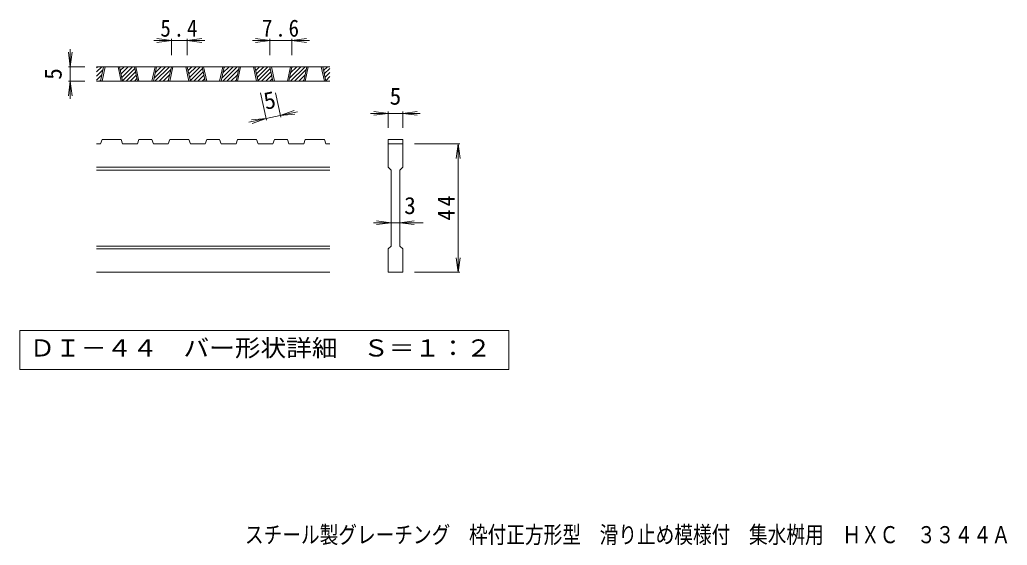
# Model space of a CAD drawing. Units: millimetres on the paper, enlarged 6 times, with parts at other scales. Extents: x -778 to 1022, y -820 to 749.
# Drawn here: x -778 to 238, y -820 to -279 of the extents above; entities that cross this region are included whole.
import ezdxf
from ezdxf.enums import TextEntityAlignment as Align

# ---------------------------------------------------------------- set-up
doc = ezdxf.new("R2010")
doc.units = ezdxf.units.MM
doc.header["$LTSCALE"] = 6
doc.layers.add('D-0_通り芯', color=3, linetype='Continuous', lineweight=9)
doc.layers.add('D-4_寸法', color=7, linetype='Continuous', lineweight=9)
doc.layers.add('F-5_F-5ﾚｲﾔ', color=2, linetype='Continuous')
doc.styles.add('ＭＳ ゴシック', font='')
doc.styles.get('ＭＳ ゴシック').set_extended_font_data('MS Gothic')

msp = doc.modelspace()

# ---------------------------------------------------------------- linework, layer by layer
at = {"layer": 'D-0_通り芯'}
for p, q in [((-698.698, -332.708), (-693.258, -327.268)), ((-698.698, -328.466), (-697.5, -327.268)), ((-458.698, -327.268), (-698.698, -327.268)), ((-698.698, -336.951), (-692, -330.254)), ((-694.571, -342.268), (-691.361, -327.268)), ((-693.071, -342.268), (-689.861, -327.268)), ((-676.571, -327.268), (-673.361, -342.268)), ((-675.071, -327.268), (-671.861, -342.268)), ((-674.969, -327.747), (-674.49, -327.268)), ((-674.221, -331.242), (-670.247, -327.268)), ((-673.473, -334.737), (-666.005, -327.268)), ((-672.725, -338.231), (-661.762, -327.268)), ((-671.978, -341.726), (-659.342, -329.091)), ((-668.277, -342.268), (-658.594, -332.585)), ((-656.522, -342.268), (-659.732, -327.268)), ((-655.022, -342.268), (-658.232, -327.268)), ((-638.522, -327.268), (-641.732, -342.268)), ((-637.022, -327.268), (-640.232, -342.268)), ((-639.527, -338.974), (-627.821, -327.268)), ((-638.579, -342.268), (-623.578, -327.268)), ((-638.372, -333.576), (-632.064, -327.268)), ((-637.217, -328.179), (-636.306, -327.268)), ((-634.336, -342.268), (-622.321, -330.254)), ((-624.892, -342.268), (-621.682, -327.268)), ((-623.392, -342.268), (-620.182, -327.268)), ((-606.892, -327.268), (-603.682, -342.268)), ((-605.392, -327.268), (-602.182, -342.268)), ((-605.29, -327.747), (-604.811, -327.268)), ((-604.542, -331.242), (-600.568, -327.268)), ((-603.794, -334.737), (-596.326, -327.268)), ((-603.046, -338.231), (-592.083, -327.268)), ((-602.298, -341.726), (-589.663, -329.091)), ((-598.598, -342.268), (-588.915, -332.585)), ((-586.843, -342.268), (-590.053, -327.268)), ((-585.343, -342.268), (-588.553, -327.268)), ((-568.843, -327.268), (-572.053, -342.268)), ((-567.343, -327.268), (-570.553, -342.268)), ((-569.848, -338.974), (-558.142, -327.268)), ((-568.899, -342.268), (-553.899, -327.268)), ((-568.693, -333.576), (-562.384, -327.268)), ((-567.537, -328.179), (-566.627, -327.268)), ((-564.657, -342.268), (-552.642, -330.254)), ((-555.213, -342.268), (-552.003, -327.268)), ((-553.713, -342.268), (-550.503, -327.268)), ((-537.213, -327.268), (-534.003, -342.268)), ((-535.713, -327.268), (-532.503, -342.268)), ((-535.611, -327.747), (-535.132, -327.268)), ((-534.863, -331.242), (-530.889, -327.268)), ((-534.115, -334.737), (-526.646, -327.268)), ((-533.367, -338.231), (-522.404, -327.268)), ((-532.619, -341.726), (-519.983, -329.091)), ((-528.919, -342.268), (-519.236, -332.585)), ((-517.163, -342.268), (-520.373, -327.268)), ((-515.663, -342.268), (-518.873, -327.268)), ((-499.163, -327.268), (-502.373, -342.268)), ((-497.663, -327.268), (-500.873, -342.268)), ((-500.168, -338.974), (-488.463, -327.268)), ((-499.22, -342.268), (-484.22, -327.268)), ((-499.013, -333.576), (-492.705, -327.268)), ((-497.858, -328.179), (-496.948, -327.268)), ((-494.978, -342.268), (-482.963, -330.254)), ((-485.534, -342.268), (-482.324, -327.268)), ((-484.034, -342.268), (-480.824, -327.268)), ((-467.534, -327.268), (-464.324, -342.268)), ((-466.034, -327.268), (-462.824, -342.268)), ((-465.931, -327.747), (-465.452, -327.268)), ((-465.183, -331.242), (-461.21, -327.268)), ((-464.436, -334.737), (-458.698, -328.999)), ((-463.688, -338.231), (-458.698, -333.241)), ((-698.698, -341.193), (-693.155, -335.651)), ((-458.698, -342.268), (-698.698, -342.268)), ((-695.53, -342.268), (-694.311, -341.049)), ((-664.034, -342.268), (-657.846, -336.08)), ((-659.792, -342.268), (-657.098, -339.575)), ((-630.093, -342.268), (-623.476, -335.651)), ((-625.851, -342.268), (-624.631, -341.049)), ((-594.355, -342.268), (-588.167, -336.08)), ((-590.113, -342.268), (-587.419, -339.575)), ((-560.414, -342.268), (-553.797, -335.651)), ((-556.171, -342.268), (-554.952, -341.049)), ((-524.676, -342.268), (-518.488, -336.08)), ((-520.433, -342.268), (-517.74, -339.575)), ((-490.735, -342.268), (-484.118, -335.651)), ((-486.492, -342.268), (-485.273, -341.049)), ((-462.94, -341.726), (-458.698, -337.484)), ((-459.239, -342.268), (-458.698, -341.727)), ((-694.571, -406.768), (-693.071, -402.268)), ((-673.361, -402.268), (-693.071, -402.268)), ((-673.361, -402.268), (-671.861, -406.768)), ((-656.522, -406.768), (-655.022, -402.268)), ((-641.732, -402.268), (-655.022, -402.268)), ((-641.732, -402.268), (-640.232, -406.768)), ((-624.892, -406.768), (-623.392, -402.268)), ((-603.682, -402.268), (-623.392, -402.268)), ((-602.182, -406.768), (-603.682, -402.268)), ((-586.843, -406.768), (-585.343, -402.268)), ((-572.053, -402.268), (-585.343, -402.268)), ((-572.053, -402.268), (-570.553, -406.768)), ((-555.213, -406.768), (-553.713, -402.268)), ((-553.713, -402.268), (-534.003, -402.268)), ((-532.503, -406.768), (-534.003, -402.268)), ((-517.163, -406.768), (-515.663, -402.268)), ((-502.373, -402.268), (-515.663, -402.268)), ((-502.373, -402.268), (-500.873, -406.768)), ((-485.534, -406.768), (-484.034, -402.268)), ((-484.034, -402.268), (-464.324, -402.268)), ((-462.824, -406.768), (-464.324, -402.268)), ((-398.698, -402.268), (-383.698, -402.268)), ((-398.698, -402.268), (-398.698, -406.768)), ((-383.698, -402.268), (-383.698, -406.768)), ((-694.571, -406.768), (-698.698, -406.768)), ((-656.522, -406.768), (-671.861, -406.768)), ((-624.892, -406.768), (-640.232, -406.768)), ((-586.843, -406.768), (-602.182, -406.768)), ((-555.213, -406.768), (-570.553, -406.768)), ((-517.163, -406.768), (-532.503, -406.768)), ((-485.534, -406.768), (-500.873, -406.768)), ((-458.698, -406.768), (-462.824, -406.768)), ((-398.698, -406.768), (-383.698, -406.768)), ((-398.698, -430.768), (-398.698, -406.768)), ((-383.698, -406.768), (-383.698, -430.768)), ((-458.698, -430.768), (-698.698, -430.768)), ((-458.698, -433.768), (-698.698, -433.768)), ((-398.698, -430.768), (-395.698, -433.768)), ((-395.698, -511.768), (-395.698, -433.768)), ((-386.698, -433.768), (-383.698, -430.768)), ((-386.698, -433.768), (-386.698, -511.768)), ((-458.698, -511.768), (-698.698, -511.768)), ((-458.698, -514.768), (-698.698, -514.768)), ((-386.698, -511.768), (-383.698, -514.768)), ((-383.698, -514.768), (-383.698, -538.768)), ((-458.698, -538.768), (-698.698, -538.768)), ((-383.698, -538.768), (-398.698, -538.768))]:
    msp.add_line(p, q, dxfattribs=at)
msp.add_lwpolyline([(-398.698, -538.768), (-398.698, -514.768), (-395.698, -511.768)], dxfattribs=at)
at = {"layer": 'D-0_通り芯', "color": 7}
msp.add_lwpolyline([(-777.69, -598.768), (-777.69, -638.639), (-274.705, -638.639), (-274.705, -598.768)], close=True, dxfattribs=at)
at = {"layer": 'D-4_寸法'}
for p, q in [((-621.682, -300.268), (-639.682, -300.268)), ((-621.682, -300.268), (-636.554, -298.31)), ((-621.682, -300.268), (-636.554, -302.226)), ((-621.682, -298.468), (-621.682, -315.268)), ((-605.392, -300.268), (-621.682, -300.268)), ((-605.392, -300.268), (-590.521, -298.31)), ((-605.392, -298.468), (-605.392, -315.268)), ((-605.392, -300.268), (-590.521, -302.226)), ((-605.392, -300.268), (-587.392, -300.268)), ((-520.373, -300.268), (-538.373, -300.268)), ((-520.373, -300.268), (-535.245, -298.31)), ((-520.373, -300.268), (-535.245, -302.226)), ((-520.373, -298.468), (-520.373, -315.268)), ((-497.663, -300.268), (-520.373, -300.268)), ((-497.663, -300.268), (-482.792, -298.31)), ((-497.663, -298.468), (-497.663, -315.268)), ((-497.663, -300.268), (-482.792, -302.226)), ((-497.663, -300.268), (-479.663, -300.268)), ((-725.698, -327.268), (-727.656, -312.397)), ((-725.698, -327.268), (-725.698, -309.268)), ((-725.698, -327.268), (-723.74, -312.397)), ((-727.498, -327.268), (-710.698, -327.268)), ((-725.698, -327.268), (-725.698, -342.268)), ((-725.698, -342.268), (-727.656, -357.14)), ((-727.498, -342.268), (-710.698, -342.268)), ((-725.698, -342.268), (-723.74, -357.14)), ((-725.698, -342.268), (-725.698, -360.268)), ((-523.921, -382.37), (-529.992, -354.003)), ((-509.253, -379.232), (-514.652, -354.003)), ((-509.63, -377.471), (-495.497, -372.445)), ((-509.63, -377.471), (-492.029, -373.705)), ((-398.698, -375.268), (-416.698, -375.268)), ((-398.698, -375.268), (-413.569, -373.311)), ((-398.698, -375.268), (-413.569, -377.226)), ((-398.698, -373.468), (-398.698, -390.268)), ((-383.698, -375.268), (-398.698, -375.268)), ((-383.698, -375.268), (-368.826, -373.311)), ((-383.698, -373.468), (-383.698, -390.268)), ((-383.698, -375.268), (-368.826, -377.226)), ((-383.698, -375.268), (-365.698, -375.268)), ((-524.298, -380.61), (-541.899, -384.377)), ((-524.298, -380.61), (-539.25, -381.808)), ((-524.298, -380.61), (-538.431, -385.637)), ((-509.63, -377.471), (-524.298, -380.61)), ((-509.63, -377.471), (-494.678, -376.274)), ((-324.898, -406.768), (-371.698, -406.768)), ((-326.698, -406.768), (-328.656, -421.64)), ((-326.698, -406.768), (-324.74, -421.64)), ((-326.698, -538.768), (-326.698, -406.768)), ((-395.698, -487.768), (-410.569, -485.81)), ((-386.698, -487.768), (-371.826, -485.81)), ((-395.698, -487.768), (-413.698, -487.768)), ((-395.698, -487.768), (-410.569, -489.726)), ((-386.698, -487.768), (-395.698, -487.768)), ((-386.698, -487.768), (-371.826, -489.726)), ((-386.698, -487.768), (-362.698, -487.768)), ((-326.698, -538.768), (-328.656, -523.897)), ((-326.698, -538.768), (-324.74, -523.897)), ((-324.898, -538.768), (-371.698, -538.768))]:
    msp.add_line(p, q, dxfattribs=at)

# ---------------------------------------------------------------- texts
at = {"layer": 'D-0_通り芯', "color": 2, "style": 'ＭＳ ゴシック', "width": 1.1}
msp.add_text('ＤＩ－４４\u3000バー形状詳細\u3000Ｓ＝１：２', height=17.6, dxfattribs=at).set_placement((-767.698, -630.704), align=Align.BOTTOM_LEFT)
at = {"layer": 'D-4_寸法', "color": 2, "style": 'ＭＳ ゴシック'}
for rotation, p in [(90, (-729.298, -340.768)), (12.079, (-523.585, -376.776))]:
    msp.add_text('5', height=17.6, rotation=rotation, dxfattribs=at).set_placement(p, align=Align.BOTTOM_LEFT)
for s, p in [('5', (-397.198, -371.668)), ('3', (-382.198, -484.168))]:
    msp.add_text(s, height=17.6, dxfattribs=at).set_placement(p, align=Align.BOTTOM_LEFT)
at = {"layer": 'D-4_寸法', "color": 2, "char_height": 17.6, "attachment_point": 7, "style": 'ＭＳ ゴシック'}
for s, insert in [('\\T1.27;\\W0.9;5.4', (-633.037, -296.668)), ('\\T1.27;\\W0.9;7.6', (-528.518, -296.668))]:
    msp.add_mtext(s, dxfattribs=dict(at, insert=insert))
at = {"layer": 'D-4_寸法', "color": 2, "insert": (-330.298, -485.518), "char_height": 17.6, "attachment_point": 7, "rotation": 90, "style": 'ＭＳ ゴシック'}
msp.add_mtext('\\T1.27;\\W0.95;44', dxfattribs=at)
at = {"layer": 'F-5_F-5ﾚｲﾔ', "style": 'ＭＳ ゴシック', "width": 0.8}
msp.add_text('スチール製グレーチング\u3000枠付正方形型\u3000滑り止め模様付\u3000集水桝用\u3000ＨＸＣ\u3000３３４４Ａ', height=17.6, dxfattribs=at).set_placement((-546, -822.782), align=Align.BOTTOM_LEFT)

doc.saveas('drawing.dxf')
